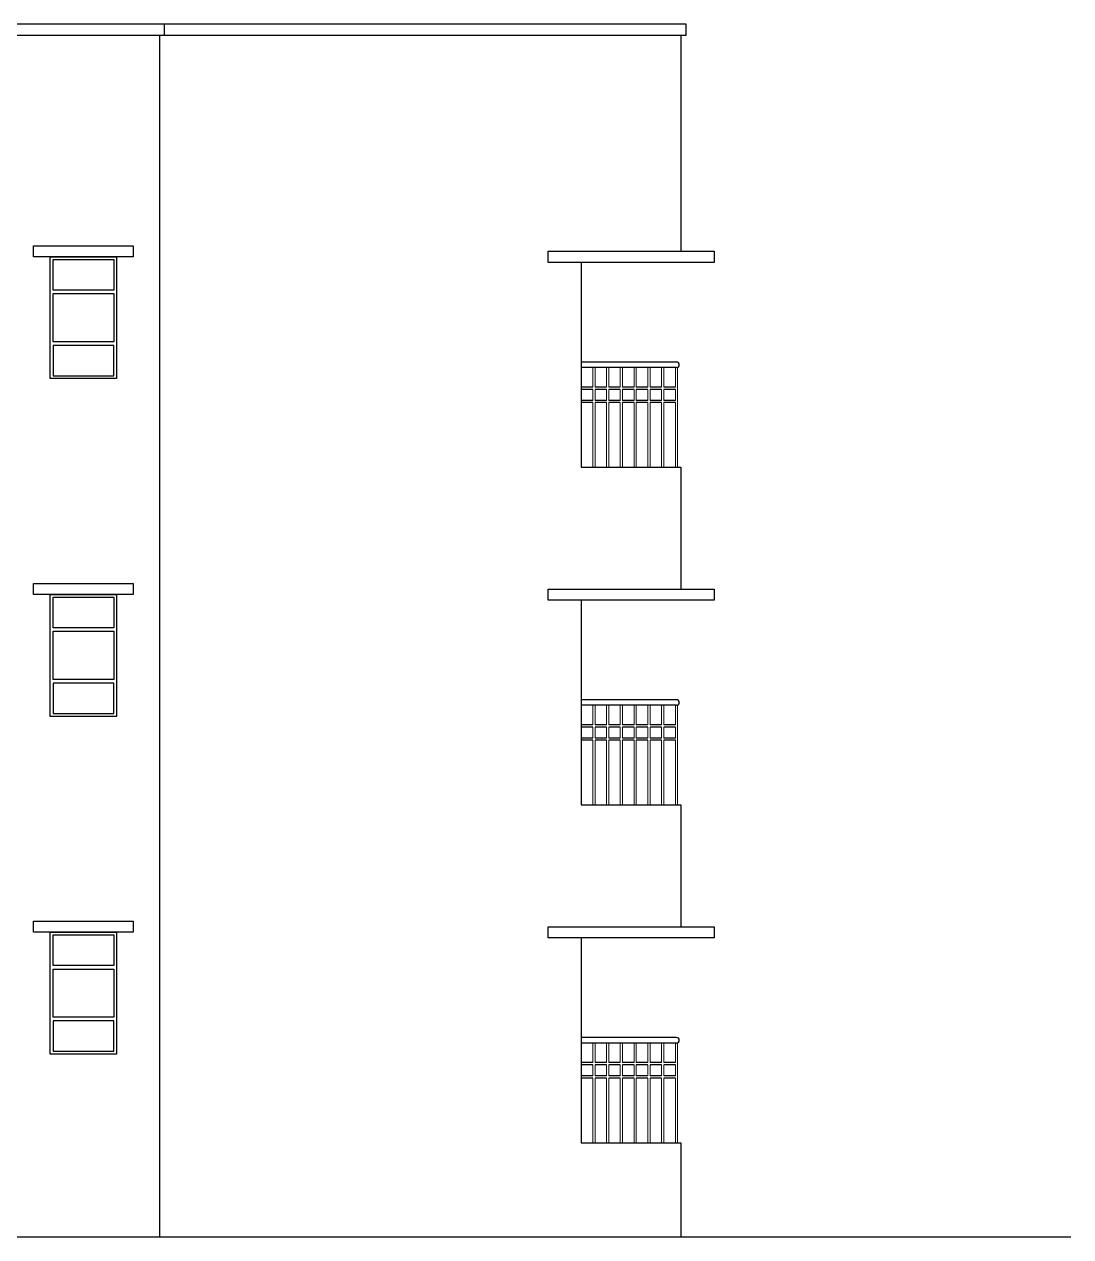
# Model space of a CAD drawing. Header units: metres. Extents: x -1441 to -394, y -133 to 518.
# Drawn here: x -1163.71 to -1154.25, y 33.94 to 44.89 of the extents above; entities that cross this region are included whole.
import ezdxf

# ---------------------------------------------------------------- set-up
doc = ezdxf.new("R2010")
doc.units = ezdxf.units.M
doc.header["$LTSCALE"] = 25.4
doc.layers.get('0').update_dxf_attribs({"linetype": 'CONTINUOUS'})

msp = doc.modelspace()

# ---------------------------------------------------------------- linework, layer by layer
at = {"color": 7, "linetype": 'Continuous'}
for p, q in [((-1157.728, 44.889), (-1180.492, 44.889)), ((-1157.728, 44.789), (-1180.492, 44.789)), ((-1162.485, 44.789), (-1162.485, 33.939)), ((-1162.438, 44.789), (-1162.438, 44.889)), ((-1157.775, 44.789), (-1157.775, 42.839)), ((-1157.728, 44.789), (-1157.728, 44.889)), ((-1158.675, 42.739), (-1158.675, 40.889)), ((-1158.675, 40.889), (-1157.775, 40.889)), ((-1157.775, 40.889), (-1157.775, 39.789)), ((-1158.675, 39.689), (-1158.675, 37.839)), ((-1158.675, 37.839), (-1157.775, 37.839)), ((-1157.775, 37.839), (-1157.775, 36.739)), ((-1158.675, 36.639), (-1158.675, 34.789)), ((-1158.675, 34.789), (-1157.775, 34.789)), ((-1157.775, 34.789), (-1157.775, 33.939))]:
    msp.add_line(p, q, dxfattribs=at)
at = {"color": 8, "linetype": 'Continuous'}
for p, q in [((-1157.815, 41.839), (-1158.675, 41.839)), ((-1157.815, 41.789), (-1158.675, 41.789)), ((-1158.57, 41.612), (-1158.675, 41.612)), ((-1158.446, 41.612), (-1158.55, 41.612)), ((-1158.322, 41.612), (-1158.426, 41.612)), ((-1158.198, 41.612), (-1158.302, 41.612)), ((-1158.073, 41.612), (-1158.178, 41.612)), ((-1157.949, 41.612), (-1158.053, 41.612)), ((-1157.825, 41.612), (-1157.929, 41.612)), ((-1158.57, 41.592), (-1158.675, 41.592)), ((-1158.446, 41.592), (-1158.55, 41.592)), ((-1158.322, 41.592), (-1158.426, 41.592)), ((-1158.198, 41.592), (-1158.302, 41.592)), ((-1158.073, 41.592), (-1158.178, 41.592)), ((-1157.949, 41.592), (-1158.053, 41.592)), ((-1157.825, 41.592), (-1157.929, 41.592)), ((-1158.57, 41.493), (-1158.675, 41.493)), ((-1158.57, 41.473), (-1158.675, 41.473)), ((-1158.446, 41.493), (-1158.55, 41.493)), ((-1158.446, 41.473), (-1158.55, 41.473)), ((-1158.322, 41.493), (-1158.426, 41.493)), ((-1158.322, 41.473), (-1158.426, 41.473)), ((-1158.198, 41.493), (-1158.302, 41.493)), ((-1158.198, 41.473), (-1158.302, 41.473)), ((-1158.073, 41.493), (-1158.178, 41.493)), ((-1158.073, 41.473), (-1158.178, 41.473)), ((-1157.949, 41.493), (-1158.053, 41.493)), ((-1157.949, 41.473), (-1158.053, 41.473)), ((-1157.825, 41.493), (-1157.929, 41.493)), ((-1157.825, 41.473), (-1157.929, 41.473)), ((-1157.815, 38.789), (-1158.675, 38.789)), ((-1157.815, 38.739), (-1158.675, 38.739)), ((-1158.57, 38.562), (-1158.675, 38.562)), ((-1158.446, 38.562), (-1158.55, 38.562)), ((-1158.322, 38.562), (-1158.426, 38.562)), ((-1158.198, 38.562), (-1158.302, 38.562)), ((-1158.073, 38.562), (-1158.178, 38.562)), ((-1157.949, 38.562), (-1158.053, 38.562)), ((-1157.825, 38.562), (-1157.929, 38.562)), ((-1158.57, 38.542), (-1158.675, 38.542)), ((-1158.57, 38.443), (-1158.675, 38.443)), ((-1158.446, 38.542), (-1158.55, 38.542)), ((-1158.446, 38.443), (-1158.55, 38.443)), ((-1158.322, 38.542), (-1158.426, 38.542)), ((-1158.322, 38.443), (-1158.426, 38.443)), ((-1158.198, 38.542), (-1158.302, 38.542)), ((-1158.198, 38.443), (-1158.302, 38.443)), ((-1158.073, 38.542), (-1158.178, 38.542)), ((-1158.073, 38.443), (-1158.178, 38.443)), ((-1157.949, 38.542), (-1158.053, 38.542)), ((-1157.949, 38.443), (-1158.053, 38.443)), ((-1157.825, 38.542), (-1157.929, 38.542)), ((-1157.825, 38.443), (-1157.929, 38.443)), ((-1158.57, 38.423), (-1158.675, 38.423)), ((-1158.446, 38.423), (-1158.55, 38.423)), ((-1158.322, 38.423), (-1158.426, 38.423)), ((-1158.198, 38.423), (-1158.302, 38.423)), ((-1158.073, 38.423), (-1158.178, 38.423)), ((-1157.949, 38.423), (-1158.053, 38.423)), ((-1157.825, 38.423), (-1157.929, 38.423)), ((-1157.815, 35.739), (-1158.675, 35.739)), ((-1157.815, 35.689), (-1158.675, 35.689)), ((-1158.57, 35.512), (-1158.675, 35.512)), ((-1158.57, 35.492), (-1158.675, 35.492)), ((-1158.446, 35.512), (-1158.55, 35.512)), ((-1158.446, 35.492), (-1158.55, 35.492)), ((-1158.322, 35.512), (-1158.426, 35.512)), ((-1158.322, 35.492), (-1158.426, 35.492)), ((-1158.198, 35.512), (-1158.302, 35.512)), ((-1158.198, 35.492), (-1158.302, 35.492)), ((-1158.073, 35.512), (-1158.178, 35.512)), ((-1158.073, 35.492), (-1158.178, 35.492)), ((-1157.949, 35.512), (-1158.053, 35.512)), ((-1157.949, 35.492), (-1158.053, 35.492)), ((-1157.825, 35.512), (-1157.929, 35.512)), ((-1157.825, 35.492), (-1157.929, 35.492)), ((-1158.57, 35.393), (-1158.675, 35.393)), ((-1158.57, 35.373), (-1158.675, 35.373)), ((-1158.446, 35.393), (-1158.55, 35.393)), ((-1158.446, 35.373), (-1158.55, 35.373)), ((-1158.322, 35.393), (-1158.426, 35.393)), ((-1158.322, 35.373), (-1158.426, 35.373)), ((-1158.198, 35.393), (-1158.302, 35.393)), ((-1158.198, 35.373), (-1158.302, 35.373)), ((-1158.073, 35.393), (-1158.178, 35.393)), ((-1158.073, 35.373), (-1158.178, 35.373)), ((-1157.949, 35.393), (-1158.053, 35.393)), ((-1157.949, 35.373), (-1158.053, 35.373)), ((-1157.825, 35.393), (-1157.929, 35.393)), ((-1157.825, 35.373), (-1157.929, 35.373))]:
    msp.add_line(p, q, dxfattribs=at)
at = {"color": 8, "linetype": 'Continuous', "lineweight": 13}
for p, q in [((-1158.57, 41.612), (-1158.57, 41.789)), ((-1158.55, 41.612), (-1158.55, 41.789)), ((-1158.446, 41.612), (-1158.446, 41.789)), ((-1158.426, 41.612), (-1158.426, 41.789)), ((-1158.322, 41.612), (-1158.322, 41.789)), ((-1158.302, 41.612), (-1158.302, 41.789)), ((-1158.198, 41.612), (-1158.198, 41.789)), ((-1158.178, 41.612), (-1158.178, 41.789)), ((-1158.073, 41.612), (-1158.073, 41.789)), ((-1158.053, 41.612), (-1158.053, 41.789)), ((-1157.949, 41.612), (-1157.949, 41.789)), ((-1157.929, 41.612), (-1157.929, 41.789)), ((-1157.825, 41.612), (-1157.825, 41.789)), ((-1157.805, 40.889), (-1157.805, 41.792)), ((-1158.57, 41.493), (-1158.57, 41.592)), ((-1158.55, 41.493), (-1158.55, 41.592)), ((-1158.446, 41.493), (-1158.446, 41.592)), ((-1158.426, 41.493), (-1158.426, 41.592)), ((-1158.322, 41.493), (-1158.322, 41.592)), ((-1158.302, 41.493), (-1158.302, 41.592)), ((-1158.198, 41.493), (-1158.198, 41.592)), ((-1158.178, 41.493), (-1158.178, 41.592)), ((-1158.073, 41.493), (-1158.073, 41.592)), ((-1158.053, 41.493), (-1158.053, 41.592)), ((-1157.949, 41.493), (-1157.949, 41.592)), ((-1157.929, 41.493), (-1157.929, 41.592)), ((-1157.825, 41.493), (-1157.825, 41.592)), ((-1158.57, 40.889), (-1158.57, 41.473)), ((-1158.55, 40.889), (-1158.55, 41.473)), ((-1158.446, 40.889), (-1158.446, 41.473)), ((-1158.426, 40.889), (-1158.426, 41.473)), ((-1158.322, 40.889), (-1158.322, 41.473)), ((-1158.302, 40.889), (-1158.302, 41.473)), ((-1158.198, 40.889), (-1158.198, 41.473)), ((-1158.178, 40.889), (-1158.178, 41.473)), ((-1158.073, 40.889), (-1158.073, 41.473)), ((-1158.053, 40.889), (-1158.053, 41.473)), ((-1157.949, 40.889), (-1157.949, 41.473)), ((-1157.929, 40.889), (-1157.929, 41.473)), ((-1157.825, 40.889), (-1157.825, 41.473)), ((-1158.57, 38.562), (-1158.57, 38.739)), ((-1158.55, 38.562), (-1158.55, 38.739)), ((-1158.446, 38.562), (-1158.446, 38.739)), ((-1158.426, 38.562), (-1158.426, 38.739)), ((-1158.322, 38.562), (-1158.322, 38.739)), ((-1158.302, 38.562), (-1158.302, 38.739)), ((-1158.198, 38.562), (-1158.198, 38.739)), ((-1158.178, 38.562), (-1158.178, 38.739)), ((-1158.073, 38.562), (-1158.073, 38.739)), ((-1158.053, 38.562), (-1158.053, 38.739)), ((-1157.949, 38.562), (-1157.949, 38.739)), ((-1157.929, 38.562), (-1157.929, 38.739)), ((-1157.825, 38.562), (-1157.825, 38.739)), ((-1157.805, 37.839), (-1157.805, 38.742)), ((-1158.57, 38.443), (-1158.57, 38.542)), ((-1158.55, 38.443), (-1158.55, 38.542)), ((-1158.446, 38.443), (-1158.446, 38.542)), ((-1158.426, 38.443), (-1158.426, 38.542)), ((-1158.322, 38.443), (-1158.322, 38.542)), ((-1158.302, 38.443), (-1158.302, 38.542)), ((-1158.198, 38.443), (-1158.198, 38.542)), ((-1158.178, 38.443), (-1158.178, 38.542)), ((-1158.073, 38.443), (-1158.073, 38.542)), ((-1158.053, 38.443), (-1158.053, 38.542)), ((-1157.949, 38.443), (-1157.949, 38.542)), ((-1157.929, 38.443), (-1157.929, 38.542)), ((-1157.825, 38.443), (-1157.825, 38.542)), ((-1158.57, 37.839), (-1158.57, 38.423)), ((-1158.55, 37.839), (-1158.55, 38.423)), ((-1158.446, 37.839), (-1158.446, 38.423)), ((-1158.426, 37.839), (-1158.426, 38.423)), ((-1158.322, 37.839), (-1158.322, 38.423)), ((-1158.302, 37.839), (-1158.302, 38.423)), ((-1158.198, 37.839), (-1158.198, 38.423)), ((-1158.178, 37.839), (-1158.178, 38.423)), ((-1158.073, 37.839), (-1158.073, 38.423)), ((-1158.053, 37.839), (-1158.053, 38.423)), ((-1157.949, 37.839), (-1157.949, 38.423)), ((-1157.929, 37.839), (-1157.929, 38.423)), ((-1157.825, 37.839), (-1157.825, 38.423)), ((-1158.57, 35.512), (-1158.57, 35.689)), ((-1158.55, 35.512), (-1158.55, 35.689)), ((-1158.446, 35.512), (-1158.446, 35.689)), ((-1158.426, 35.512), (-1158.426, 35.689)), ((-1158.322, 35.512), (-1158.322, 35.689)), ((-1158.302, 35.512), (-1158.302, 35.689)), ((-1158.198, 35.512), (-1158.198, 35.689)), ((-1158.178, 35.512), (-1158.178, 35.689)), ((-1158.073, 35.512), (-1158.073, 35.689)), ((-1158.053, 35.512), (-1158.053, 35.689)), ((-1157.949, 35.512), (-1157.949, 35.689)), ((-1157.929, 35.512), (-1157.929, 35.689)), ((-1157.825, 35.512), (-1157.825, 35.689)), ((-1157.805, 34.789), (-1157.805, 35.692)), ((-1158.57, 35.393), (-1158.57, 35.492)), ((-1158.55, 35.393), (-1158.55, 35.492)), ((-1158.446, 35.393), (-1158.446, 35.492)), ((-1158.426, 35.393), (-1158.426, 35.492)), ((-1158.322, 35.393), (-1158.322, 35.492)), ((-1158.302, 35.393), (-1158.302, 35.492)), ((-1158.198, 35.393), (-1158.198, 35.492)), ((-1158.178, 35.393), (-1158.178, 35.492)), ((-1158.073, 35.393), (-1158.073, 35.492)), ((-1158.053, 35.393), (-1158.053, 35.492)), ((-1157.949, 35.393), (-1157.949, 35.492)), ((-1157.929, 35.393), (-1157.929, 35.492)), ((-1157.825, 35.393), (-1157.825, 35.492)), ((-1158.57, 34.789), (-1158.57, 35.373)), ((-1158.55, 34.789), (-1158.55, 35.373)), ((-1158.446, 34.789), (-1158.446, 35.373)), ((-1158.426, 34.789), (-1158.426, 35.373)), ((-1158.322, 34.789), (-1158.322, 35.373)), ((-1158.302, 34.789), (-1158.302, 35.373)), ((-1158.198, 34.789), (-1158.198, 35.373)), ((-1158.178, 34.789), (-1158.178, 35.373)), ((-1158.073, 34.789), (-1158.073, 35.373)), ((-1158.053, 34.789), (-1158.053, 35.373)), ((-1157.949, 34.789), (-1157.949, 35.373)), ((-1157.929, 34.789), (-1157.929, 35.373)), ((-1157.825, 34.789), (-1157.825, 35.373))]:
    msp.add_line(p, q, dxfattribs=at)
at = {"color": 7}
msp.add_line((-1181.493, 33.939), (-1154.254, 33.939), dxfattribs=at)
at = {"color": 7, "lineweight": 25}
for points in [[(-1163.621, 42.889), (-1162.721, 42.889), (-1162.721, 42.789), (-1163.621, 42.789)], [(-1163.621, 39.839), (-1162.721, 39.839), (-1162.721, 39.739), (-1163.621, 39.739)], [(-1163.621, 36.789), (-1162.721, 36.789), (-1162.721, 36.689), (-1163.621, 36.689)]]:
    msp.add_lwpolyline(points, close=True, dxfattribs=at)
at = {"color": 7, "linetype": 'Continuous'}
for points in [[(-1158.975, 42.839), (-1157.475, 42.839), (-1157.475, 42.739), (-1158.975, 42.739)], [(-1158.975, 39.789), (-1157.475, 39.789), (-1157.475, 39.689), (-1158.975, 39.689)], [(-1158.975, 36.739), (-1157.475, 36.739), (-1157.475, 36.639), (-1158.975, 36.639)]]:
    msp.add_lwpolyline(points, close=True, dxfattribs=at)
at = {"color": 38, "linetype": 'Continuous'}
for points in [[(-1163.471, 42.789), (-1162.871, 42.789), (-1162.871, 41.689), (-1163.471, 41.689)], [(-1163.471, 39.739), (-1162.871, 39.739), (-1162.871, 38.639), (-1163.471, 38.639)], [(-1163.471, 36.689), (-1162.871, 36.689), (-1162.871, 35.589), (-1163.471, 35.589)]]:
    msp.add_lwpolyline(points, close=True, dxfattribs=at)
at = {"color": 144, "linetype": 'Continuous'}
for points in [[(-1163.443, 42.765), (-1162.895, 42.765), (-1162.895, 42.489), (-1163.443, 42.489)], [(-1163.443, 42.457), (-1162.895, 42.457), (-1162.895, 42.021), (-1163.443, 42.021)], [(-1163.443, 41.714), (-1162.895, 41.714), (-1162.895, 41.989), (-1163.443, 41.989)], [(-1163.443, 39.715), (-1162.895, 39.715), (-1162.895, 39.439), (-1163.443, 39.439)], [(-1163.443, 39.407), (-1162.895, 39.407), (-1162.895, 38.971), (-1163.443, 38.971)], [(-1163.443, 38.664), (-1162.895, 38.664), (-1162.895, 38.939), (-1163.443, 38.939)], [(-1163.443, 36.665), (-1162.895, 36.665), (-1162.895, 36.389), (-1163.443, 36.389)], [(-1163.443, 36.357), (-1162.895, 36.357), (-1162.895, 35.921), (-1163.443, 35.921)], [(-1163.443, 35.614), (-1162.895, 35.614), (-1162.895, 35.889), (-1163.443, 35.889)]]:
    msp.add_lwpolyline(points, close=True, dxfattribs=at)
at = {"color": 8, "linetype": 'Continuous'}
for centre in [(-1157.815, 41.814), (-1157.815, 38.764), (-1157.815, 35.714)]:
    msp.add_arc(centre, 0.025, 270, 90, dxfattribs=at)

doc.saveas('drawing.dxf')
